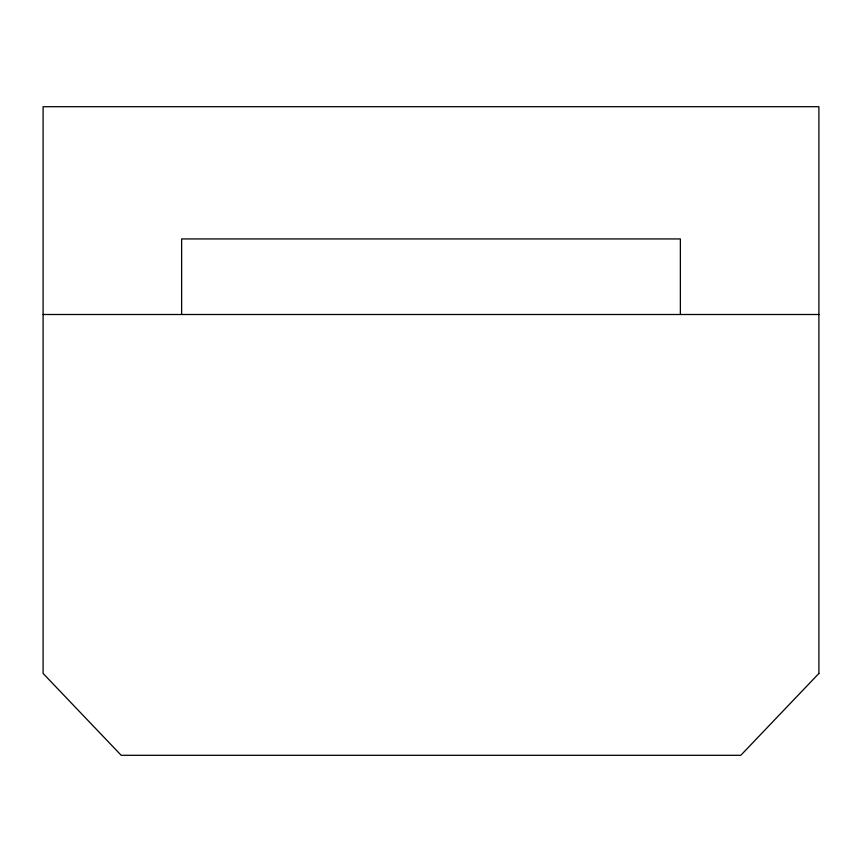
<?xml version="1.0" encoding="UTF-8"?>
<svg xmlns="http://www.w3.org/2000/svg" width="862" height="862" viewBox="0 0 862 862"><rect width="100%" height="100%" fill="white"/><g stroke="black" fill="none" stroke-linecap="round" stroke-linejoin="round"><path stroke-width="1.29" d="M43.1 314.501L818.9 314.501M680.366 314.501L680.366 238.936L181.634 238.936L181.634 314.501M818.9 673.437L740.814 755.295L121.186 755.295L43.1 673.437L43.1 106.705L818.9 106.705L818.9 673.437"/></g></svg>
